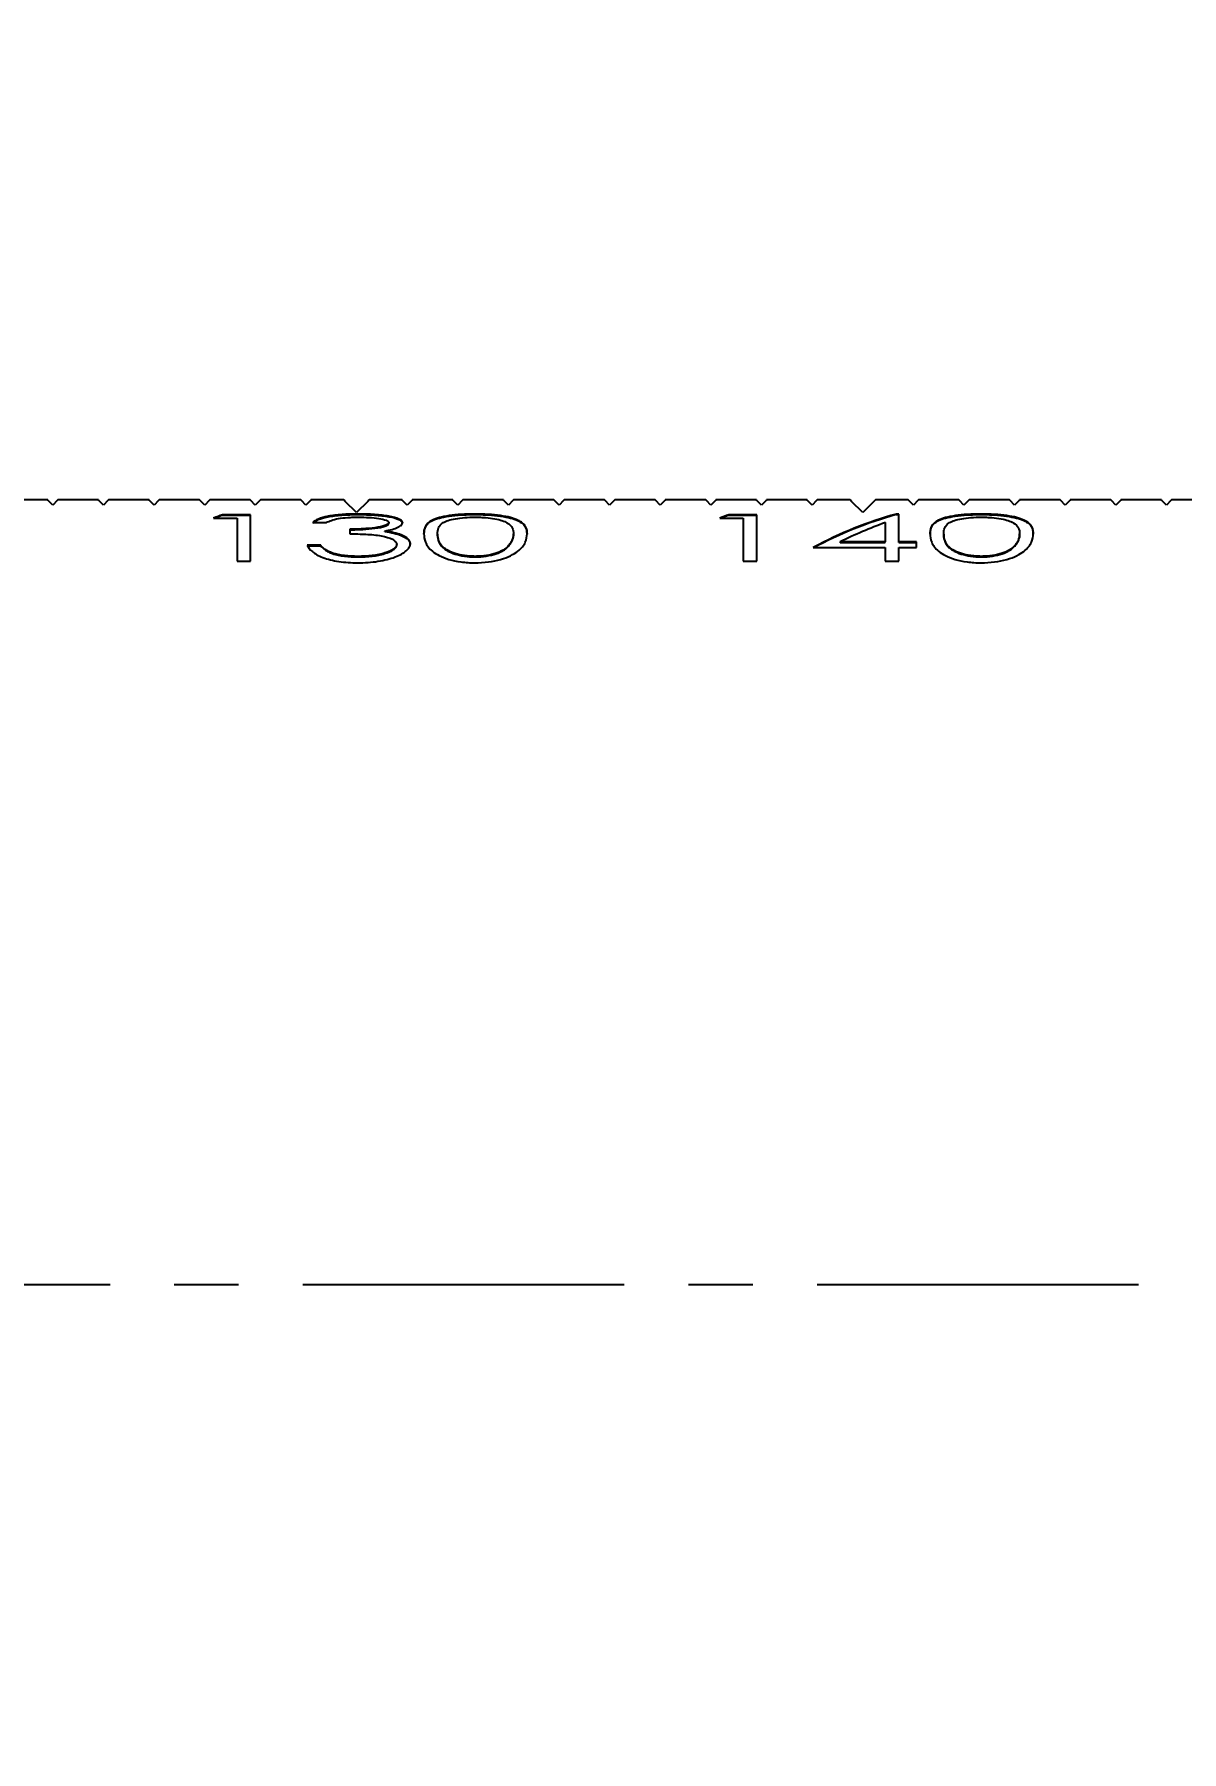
# Model space of a CAD drawing. Header units: millimetres. Extents: x -406 to 1097, y -706 to 717.
# Drawn here: x 252.06 to 274.73, y 615.36 to 649.28 of the extents above; entities that cross this region are included whole.
import ezdxf

# ---------------------------------------------------------------- set-up
doc = ezdxf.new("R2010")
doc.units = ezdxf.units.MM
doc.header["$PDSIZE"] = -1
doc.linetypes.add('CENTER', pattern=[10.16, 6.35, -1.27, 1.27, -1.27])
doc.dimstyles.new('ISO-25', dxfattribs={"dimtxt": 10, "dimasz": 10, "dimexe": 1.25, "dimexo": 0.625, "dimgap": 1.5, "dimtad": 1, "dimdec": 1, "dimtxsty": 'Standard', "dimcen": 2.5, "dimclrd": 1, "dimclre": 1, "dimclrt": 1, "dimadec": 0, "dimazin": 0, "dimtfac": 1, "dimtdec": 1, "dimtmove": 0, "dimatfit": 3, "dimfxl": 0, "dimarcsym": 0})

# ---------------------------------------------------------------- blocks, each defined once
blk = doc.blocks.new('*D9')
at = {"color": 1, "lineweight": -2, "transparency": 16777216}
for p, q in [((-340.07, 625.096), (-340.07, 704.477)), ((460.429, 636.207), (460.429, 704.477)), ((450.429, 703.227), (-330.07, 703.227))]:
    blk.add_line(p, q, dxfattribs=at)
at = {"color": 1, "transparency": 16777216}
for points in [[(-330.07, 704.894), (-330.07, 701.561), (-340.07, 703.227)], [(450.429, 704.894), (450.429, 701.561), (460.429, 703.227)]]:
    blk.add_solid(points, dxfattribs=at)
at = {"layer": 'Defpoints', "color": 0, "transparency": 16777216}
for p in [(-340.07, 703.227), (460.429, 635.582), (-340.07, 624.471)]:
    blk.add_point(p, dxfattribs=at)
at = {"color": 1, "transparency": 16777216, "insert": (60.18, 710.561), "char_height": 10, "attachment_point": 5}
blk.add_mtext('800,5', dxfattribs=at)
blk = doc.blocks.new('*D10')
at = {"color": 1, "lineweight": -2, "transparency": 16777216}
for p, q in [((202.288, 624.582), (218.002, 624.582)), ((216.752, 614.582), (216.752, 455.749)), ((341.121, 445.749), (215.502, 445.749))]:
    blk.add_line(p, q, dxfattribs=at)
at = {"color": 1, "transparency": 16777216}
for points in [[(215.085, 614.582), (218.418, 614.582), (216.752, 624.582)], [(215.085, 455.749), (218.418, 455.749), (216.752, 445.749)]]:
    blk.add_solid(points, dxfattribs=at)
at = {"layer": 'Defpoints', "color": 0, "transparency": 16777216}
for p in [(201.663, 624.582), (216.752, 445.749), (341.746, 445.749)]:
    blk.add_point(p, dxfattribs=at)
at = {"color": 1, "transparency": 16777216, "insert": (209.418, 576.591), "char_height": 10, "attachment_point": 5, "rotation": 90}
blk.add_mtext('178,8', dxfattribs=at)

msp = doc.modelspace()

# ---------------------------------------------------------------- linework, layer by layer
for p, q in [((252.329, 640.082), (251.529, 640.082)), ((253.329, 640.082), (252.529, 640.082)), ((254.329, 640.082), (253.529, 640.082)), ((255.329, 640.082), (254.529, 640.082)), ((256.329, 640.082), (255.529, 640.082)), ((256.337, 639.789), (255.782, 639.789)), ((255.782, 639.779), (255.782, 639.789)), ((255.782, 639.779), (256.337, 639.779)), ((256.337, 638.874), (256.337, 639.789)), ((257.329, 640.082), (256.529, 640.082)), ((258.179, 640.082), (257.529, 640.082)), ((258.461, 639.794), (258.461, 639.804)), ((259.329, 640.082), (258.679, 640.082)), ((260.329, 640.082), (259.529, 640.082)), ((261.329, 640.082), (260.529, 640.082)), ((260.763, 639.794), (260.763, 639.804)), ((262.329, 640.082), (261.529, 640.082)), ((263.329, 640.082), (262.529, 640.082)), ((264.329, 640.082), (263.529, 640.082)), ((265.329, 640.082), (264.529, 640.082)), ((266.329, 640.082), (265.529, 640.082)), ((266.337, 639.789), (265.782, 639.789)), ((265.782, 639.779), (265.782, 639.789)), ((265.782, 639.779), (266.337, 639.779)), ((266.337, 638.874), (266.337, 639.789)), ((267.329, 640.082), (266.529, 640.082)), ((268.179, 640.082), (267.529, 640.082)), ((269.329, 640.082), (268.679, 640.082)), ((269.145, 639.804), (269.09, 639.804)), ((269.09, 639.794), (269.09, 639.804)), ((269.09, 639.794), (269.145, 639.794)), ((269.145, 639.253), (269.145, 639.804)), ((270.329, 640.082), (269.529, 640.082)), ((271.329, 640.082), (270.529, 640.082)), ((270.763, 639.794), (270.763, 639.804)), ((272.329, 640.082), (271.529, 640.082)), ((273.329, 640.082), (272.529, 640.082)), ((274.329, 640.082), (273.529, 640.082)), ((275.329, 640.082), (274.529, 640.082)), ((255.606, 639.725), (256.068, 639.725)), ((256.068, 639.725), (256.068, 638.874)), ((257.568, 639.636), (257.837, 639.636)), ((258.298, 639.504), (258.298, 639.414)), ((258.987, 639.457), (258.987, 639.468)), ((259.068, 639.623), (259.068, 639.634)), ((265.606, 639.725), (266.068, 639.725)), ((266.068, 639.725), (266.068, 638.874)), ((268.875, 639.635), (268.875, 639.253)), ((257.722, 639.186), (257.452, 639.186)), ((257.452, 639.176), (257.722, 639.176)), ((257.722, 639.176), (257.722, 639.186)), ((259.222, 639.196), (259.222, 639.207)), ((259.312, 639.381), (259.312, 639.391)), ((260.029, 639.404), (260.029, 639.414)), ((261.416, 639.154), (261.416, 639.164)), ((261.529, 639.404), (261.529, 639.414)), ((267.452, 639.145), (268.875, 639.145)), ((267.981, 639.243), (267.981, 639.253)), ((268.875, 639.253), (267.981, 639.253)), ((267.981, 639.243), (268.875, 639.243)), ((268.875, 639.243), (268.875, 639.253)), ((268.875, 639.145), (268.875, 638.874)), ((269.491, 639.253), (269.145, 639.253)), ((269.145, 639.243), (269.145, 639.253)), ((269.145, 639.243), (269.491, 639.243)), ((269.145, 638.874), (269.145, 639.145)), ((269.145, 639.145), (269.491, 639.145)), ((269.491, 639.145), (269.491, 639.253)), ((270.029, 639.404), (270.029, 639.414)), ((271.416, 639.154), (271.416, 639.164)), ((271.529, 639.404), (271.529, 639.414)), ((256.068, 638.874), (256.337, 638.874)), ((257.957, 639.022), (257.957, 639.032)), ((258.458, 638.958), (258.458, 638.968)), ((260.772, 638.958), (260.772, 638.968)), ((266.068, 638.874), (266.337, 638.874)), ((268.875, 638.874), (269.145, 638.874)), ((270.772, 638.958), (270.772, 638.968))]:
    msp.add_line(p, q)
at = {"color": 4, "linetype": 'CENTER'}
msp.add_line((-342.071, 624.582), (285.429, 624.582), dxfattribs=at)
at = {"flags": 128}
for points in [[(252.429, 639.982), (252.34, 640.071), (252.329, 640.082)], [(252.529, 640.082), (252.518, 640.071), (252.429, 639.982)], [(253.429, 639.982), (253.34, 640.071), (253.329, 640.082)], [(253.529, 640.082), (253.518, 640.071), (253.429, 639.982)], [(254.429, 639.982), (254.34, 640.071), (254.329, 640.082)], [(254.529, 640.082), (254.518, 640.071), (254.429, 639.982)], [(255.429, 639.982), (255.34, 640.071), (255.329, 640.082)], [(255.529, 640.082), (255.518, 640.071), (255.429, 639.982)], [(256.429, 639.982), (256.34, 640.071), (256.329, 640.082)], [(256.529, 640.082), (256.518, 640.071), (256.429, 639.982)], [(257.429, 639.982), (257.34, 640.071), (257.329, 640.082)], [(257.529, 640.082), (257.518, 640.071), (257.429, 639.982)], [(258.429, 639.832), (258.207, 640.054), (258.179, 640.082)], [(258.679, 640.082), (258.651, 640.054), (258.429, 639.832)], [(259.429, 639.982), (259.34, 640.071), (259.329, 640.082)], [(259.529, 640.082), (259.518, 640.071), (259.429, 639.982)], [(260.429, 639.982), (260.34, 640.071), (260.329, 640.082)], [(260.529, 640.082), (260.518, 640.071), (260.429, 639.982)], [(261.429, 639.982), (261.34, 640.071), (261.329, 640.082)], [(261.529, 640.082), (261.518, 640.071), (261.429, 639.982)], [(262.429, 639.982), (262.34, 640.071), (262.329, 640.082)], [(262.529, 640.082), (262.518, 640.071), (262.429, 639.982)], [(263.429, 639.982), (263.34, 640.071), (263.329, 640.082)], [(263.529, 640.082), (263.518, 640.071), (263.429, 639.982)], [(264.429, 639.982), (264.34, 640.071), (264.329, 640.082)], [(264.529, 640.082), (264.518, 640.071), (264.429, 639.982)], [(265.429, 639.982), (265.34, 640.071), (265.329, 640.082)], [(265.529, 640.082), (265.518, 640.071), (265.429, 639.982)], [(266.429, 639.982), (266.34, 640.071), (266.329, 640.082)], [(266.529, 640.082), (266.518, 640.071), (266.429, 639.982)], [(267.429, 639.982), (267.34, 640.071), (267.329, 640.082)], [(267.529, 640.082), (267.518, 640.071), (267.429, 639.982)], [(268.429, 639.832), (268.207, 640.054), (268.179, 640.082)], [(268.679, 640.082), (268.651, 640.054), (268.429, 639.832)], [(269.429, 639.982), (269.34, 640.071), (269.329, 640.082)], [(269.529, 640.082), (269.518, 640.071), (269.429, 639.982)], [(270.429, 639.982), (270.34, 640.071), (270.329, 640.082)], [(270.529, 640.082), (270.518, 640.071), (270.429, 639.982)], [(271.429, 639.982), (271.34, 640.071), (271.329, 640.082)], [(271.529, 640.082), (271.518, 640.071), (271.429, 639.982)], [(272.429, 639.982), (272.34, 640.071), (272.329, 640.082)], [(272.529, 640.082), (272.518, 640.071), (272.429, 639.982)], [(273.429, 639.982), (273.34, 640.071), (273.329, 640.082)], [(273.529, 640.082), (273.518, 640.071), (273.429, 639.982)], [(274.429, 639.982), (274.34, 640.071), (274.329, 640.082)], [(274.529, 640.082), (274.518, 640.071), (274.429, 639.982)]]:
    msp.add_lwpolyline(points, dxfattribs=at)
for centre, major_axis, ratio, start_param, end_param in [((257.499, 624.582), (0, 15.5), 0.572266, 0.194778, 0.215053), ((257.499, 624.582), (0, 15.49), 0.572266, 0.194905, 0.215194), ((267.499, 624.582), (0, 15.5), 0.572266, 0.194778, 0.215053), ((267.499, 624.582), (0, 15.49), 0.572266, 0.194905, 0.215194), ((271.097, 624.582), (0, 15.5), 0.686744, 0.189722, 0.349504), ((271.097, 624.582), (0, 15.49), 0.686744, 0.189846, 0.349739), ((271.413, 624.582), (0, 15.5), 0.686347, 0.240845, 0.328455)]:
    msp.add_ellipse(centre, major_axis=major_axis, ratio=ratio, start_param=start_param, end_param=end_param)
for points, knots in [([(258.461, 639.804), (258.406, 639.804), (258.352, 639.803), (258.246, 639.8), (258.194, 639.797), (258.041, 639.786), (257.949, 639.775), (257.788, 639.745), (257.724, 639.727), (257.625, 639.684), (257.593, 639.661), (257.568, 639.636)], [0, 0, 0, 0, 0.125, 0.125, 0.25, 0.25, 0.5, 0.5, 0.75, 0.75, 1, 1, 1, 1]), ([(257.568, 639.625), (257.592, 639.651), (257.625, 639.674), (257.723, 639.716), (257.788, 639.735), (257.947, 639.764), (258.04, 639.776), (258.192, 639.787), (258.245, 639.789), (258.352, 639.793), (258.406, 639.793), (258.461, 639.794)], [0, 0, 0, 0, 0.25, 0.25, 0.5, 0.5, 0.75, 0.75, 0.875, 0.875, 1, 1, 1, 1]), ([(259.337, 639.633), (259.335, 639.646), (259.331, 639.659), (259.306, 639.683), (259.287, 639.695), (259.217, 639.728), (259.15, 639.746), (258.985, 639.775), (258.887, 639.786), (258.733, 639.797), (258.679, 639.8), (258.571, 639.803), (258.516, 639.804), (258.461, 639.804)], [0, 0, 0, 0, 0.125, 0.125, 0.25, 0.25, 0.5, 0.5, 0.75, 0.75, 0.875, 0.875, 1, 1, 1, 1]), ([(258.461, 639.794), (258.516, 639.793), (258.571, 639.793), (258.678, 639.789), (258.731, 639.787), (258.886, 639.776), (258.982, 639.766), (259.149, 639.736), (259.215, 639.718), (259.287, 639.685), (259.306, 639.674), (259.331, 639.649), (259.335, 639.636), (259.337, 639.623)], [0, 0, 0, 0, 0.125, 0.125, 0.25, 0.25, 0.5, 0.5, 0.75, 0.75, 0.875, 0.875, 1, 1, 1, 1]), ([(260.763, 639.804), (260.718, 639.804), (260.673, 639.803), (260.585, 639.801), (260.541, 639.799), (260.412, 639.791), (260.332, 639.783), (260.113, 639.752), (260.002, 639.721), (259.853, 639.648), (259.812, 639.606), (259.768, 639.515), (259.761, 639.466), (259.76, 639.414)], [0, 0, 0, 0, 0.0625, 0.0625, 0.125, 0.125, 0.25, 0.25, 0.5, 0.5, 0.75, 0.75, 1, 1, 1, 1]), ([(259.76, 639.404), (259.761, 639.455), (259.768, 639.504), (259.801, 639.572), (259.816, 639.594), (259.86, 639.636), (259.89, 639.656), (260.001, 639.711), (260.11, 639.741), (260.331, 639.773), (260.411, 639.781), (260.539, 639.789), (260.584, 639.791), (260.673, 639.793), (260.718, 639.794), (260.763, 639.794)], [0, 0, 0, 0, 0.25, 0.25, 0.375, 0.375, 0.5, 0.5, 0.75, 0.75, 0.875, 0.875, 0.9375, 0.9375, 1, 1, 1, 1]), ([(261.798, 639.414), (261.796, 639.466), (261.79, 639.515), (261.75, 639.584), (261.733, 639.605), (261.682, 639.647), (261.65, 639.667), (261.572, 639.703), (261.524, 639.72), (261.412, 639.75), (261.347, 639.762), (261.198, 639.783), (261.117, 639.791), (260.988, 639.799), (260.944, 639.801), (260.854, 639.803), (260.809, 639.804), (260.763, 639.804)], [0, 0, 0, 0, 0.25, 0.25, 0.375, 0.375, 0.5, 0.5, 0.625, 0.625, 0.75, 0.75, 0.875, 0.875, 0.9375, 0.9375, 1, 1, 1, 1]), ([(260.763, 639.794), (260.808, 639.794), (260.854, 639.793), (260.943, 639.791), (260.986, 639.789), (261.116, 639.781), (261.198, 639.773), (261.419, 639.742), (261.533, 639.711), (261.65, 639.657), (261.682, 639.637), (261.733, 639.596), (261.75, 639.573), (261.79, 639.505), (261.796, 639.456), (261.798, 639.404)], [0, 0, 0, 0, 0.0625, 0.0625, 0.125, 0.125, 0.25, 0.25, 0.5, 0.5, 0.625, 0.625, 0.75, 0.75, 1, 1, 1, 1]), ([(270.763, 639.804), (270.718, 639.804), (270.673, 639.803), (270.585, 639.801), (270.541, 639.799), (270.412, 639.791), (270.332, 639.783), (270.113, 639.752), (270.002, 639.721), (269.853, 639.648), (269.812, 639.606), (269.768, 639.515), (269.761, 639.466), (269.76, 639.414)], [0, 0, 0, 0, 0.0625, 0.0625, 0.125, 0.125, 0.25, 0.25, 0.5, 0.5, 0.75, 0.75, 1, 1, 1, 1]), ([(269.76, 639.404), (269.761, 639.455), (269.768, 639.504), (269.801, 639.572), (269.816, 639.594), (269.86, 639.636), (269.89, 639.656), (270.001, 639.711), (270.11, 639.741), (270.331, 639.773), (270.411, 639.781), (270.539, 639.789), (270.584, 639.791), (270.673, 639.793), (270.718, 639.794), (270.763, 639.794)], [0, 0, 0, 0, 0.25, 0.25, 0.375, 0.375, 0.5, 0.5, 0.75, 0.75, 0.875, 0.875, 0.9375, 0.9375, 1, 1, 1, 1]), ([(271.798, 639.414), (271.796, 639.466), (271.79, 639.515), (271.75, 639.584), (271.733, 639.605), (271.682, 639.647), (271.65, 639.667), (271.572, 639.703), (271.524, 639.72), (271.412, 639.75), (271.347, 639.762), (271.198, 639.783), (271.117, 639.791), (270.988, 639.799), (270.944, 639.801), (270.854, 639.803), (270.809, 639.804), (270.763, 639.804)], [0, 0, 0, 0, 0.25, 0.25, 0.375, 0.375, 0.5, 0.5, 0.625, 0.625, 0.75, 0.75, 0.875, 0.875, 0.9375, 0.9375, 1, 1, 1, 1]), ([(270.763, 639.794), (270.808, 639.794), (270.854, 639.793), (270.943, 639.791), (270.986, 639.789), (271.116, 639.781), (271.198, 639.773), (271.419, 639.742), (271.533, 639.711), (271.65, 639.657), (271.682, 639.637), (271.733, 639.596), (271.75, 639.573), (271.79, 639.505), (271.796, 639.456), (271.798, 639.404)], [0, 0, 0, 0, 0.0625, 0.0625, 0.125, 0.125, 0.25, 0.25, 0.5, 0.5, 0.625, 0.625, 0.75, 0.75, 1, 1, 1, 1]), ([(257.837, 639.636), (257.865, 639.651), (257.894, 639.666), (257.971, 639.692), (258.016, 639.705), (258.124, 639.724), (258.189, 639.731), (258.289, 639.737), (258.324, 639.739), (258.394, 639.741), (258.429, 639.741), (258.464, 639.742)], [0, 0, 0, 0, 0.25, 0.25, 0.5, 0.5, 0.75, 0.75, 0.875, 0.875, 1, 1, 1, 1]), ([(259.068, 639.634), (259.066, 639.623), (259.061, 639.613), (259.034, 639.593), (259.014, 639.584), (258.94, 639.557), (258.868, 639.544), (258.717, 639.523), (258.636, 639.516), (258.511, 639.509), (258.469, 639.507), (258.384, 639.505), (258.341, 639.504), (258.298, 639.504)], [0, 0, 0, 0, 0.125, 0.125, 0.25, 0.25, 0.5, 0.5, 0.75, 0.75, 0.875, 0.875, 1, 1, 1, 1]), ([(258.298, 639.494), (258.341, 639.494), (258.384, 639.494), (258.468, 639.497), (258.509, 639.498), (258.633, 639.505), (258.715, 639.513), (258.867, 639.533), (258.938, 639.547), (259.014, 639.573), (259.034, 639.582), (259.061, 639.603), (259.066, 639.613), (259.068, 639.623)], [0, 0, 0, 0, 0.125, 0.125, 0.25, 0.25, 0.5, 0.5, 0.75, 0.75, 0.875, 0.875, 1, 1, 1, 1]), ([(258.464, 639.742), (258.536, 639.741), (258.607, 639.74), (258.744, 639.732), (258.81, 639.725), (258.925, 639.707), (258.976, 639.695), (259.05, 639.667), (259.066, 639.651), (259.068, 639.634)], [0, 0, 0, 0, 0.25, 0.25, 0.5, 0.5, 0.75, 0.75, 1, 1, 1, 1]), ([(258.987, 639.468), (259.038, 639.478), (259.089, 639.489), (259.175, 639.513), (259.214, 639.527), (259.277, 639.556), (259.3, 639.571), (259.331, 639.602), (259.335, 639.618), (259.337, 639.633)], [0, 0, 0, 0, 0.25, 0.25, 0.5, 0.5, 0.75, 0.75, 1, 1, 1, 1]), ([(259.312, 639.391), (259.268, 639.408), (259.222, 639.423), (259.112, 639.449), (259.05, 639.459), (258.987, 639.468)], [0, 0, 0, 0, 0.5, 0.5, 1, 1, 1, 1]), ([(258.987, 639.457), (259.05, 639.449), (259.112, 639.439), (259.222, 639.413), (259.268, 639.397), (259.312, 639.381)], [0, 0, 0, 0, 0.5, 0.5, 1, 1, 1, 1]), ([(260.029, 639.414), (260.03, 639.455), (260.034, 639.494), (260.064, 639.568), (260.088, 639.603), (260.168, 639.65), (260.201, 639.665), (260.281, 639.691), (260.329, 639.703), (260.44, 639.721), (260.502, 639.729), (260.633, 639.739), (260.702, 639.741), (260.772, 639.742)], [0, 0, 0, 0, 0.25, 0.25, 0.5, 0.5, 0.625, 0.625, 0.75, 0.75, 0.875, 0.875, 1, 1, 1, 1]), ([(260.772, 639.742), (260.807, 639.741), (260.842, 639.741), (260.911, 639.738), (260.945, 639.736), (261.044, 639.728), (261.105, 639.721), (261.271, 639.692), (261.347, 639.664), (261.454, 639.602), (261.485, 639.567), (261.523, 639.494), (261.527, 639.455), (261.529, 639.414)], [0, 0, 0, 0, 0.0625, 0.0625, 0.125, 0.125, 0.25, 0.25, 0.5, 0.5, 0.75, 0.75, 1, 1, 1, 1]), ([(270.029, 639.414), (270.03, 639.455), (270.034, 639.494), (270.064, 639.568), (270.088, 639.603), (270.168, 639.65), (270.201, 639.665), (270.281, 639.691), (270.329, 639.703), (270.44, 639.721), (270.502, 639.729), (270.633, 639.739), (270.702, 639.741), (270.772, 639.742)], [0, 0, 0, 0, 0.25, 0.25, 0.5, 0.5, 0.625, 0.625, 0.75, 0.75, 0.875, 0.875, 1, 1, 1, 1]), ([(270.772, 639.742), (270.807, 639.741), (270.842, 639.741), (270.911, 639.738), (270.945, 639.736), (271.044, 639.728), (271.105, 639.721), (271.271, 639.692), (271.347, 639.664), (271.454, 639.602), (271.485, 639.567), (271.523, 639.494), (271.527, 639.455), (271.529, 639.414)], [0, 0, 0, 0, 0.0625, 0.0625, 0.125, 0.125, 0.25, 0.25, 0.5, 0.5, 0.75, 0.75, 1, 1, 1, 1]), ([(257.452, 639.186), (257.476, 639.145), (257.506, 639.102), (257.608, 639.02), (257.676, 638.98), (257.855, 638.912), (257.961, 638.884), (258.139, 638.858), (258.2, 638.851), (258.325, 638.843), (258.389, 638.842), (258.453, 638.841)], [0, 0, 0, 0, 0.25, 0.25, 0.5, 0.5, 0.75, 0.75, 0.875, 0.875, 1, 1, 1, 1]), ([(257.957, 639.032), (257.894, 639.053), (257.847, 639.078), (257.771, 639.131), (257.745, 639.159), (257.722, 639.186)], [0, 0, 0, 0, 0.5, 0.5, 1, 1, 1, 1]), ([(257.722, 639.176), (257.745, 639.149), (257.771, 639.121), (257.827, 639.081), (257.848, 639.068), (257.897, 639.043), (257.926, 639.032), (257.957, 639.022)], [0, 0, 0, 0, 0.5, 0.5, 0.75, 0.75, 1, 1, 1, 1]), ([(258.298, 639.414), (258.405, 639.413), (258.511, 639.41), (258.668, 639.402), (258.721, 639.398), (258.821, 639.389), (258.87, 639.382), (259.007, 639.357), (259.083, 639.333), (259.165, 639.291), (259.186, 639.275), (259.215, 639.242), (259.219, 639.225), (259.222, 639.207)], [0, 0, 0, 0, 0.25, 0.25, 0.375, 0.375, 0.5, 0.5, 0.75, 0.75, 0.875, 0.875, 1, 1, 1, 1]), ([(258.453, 638.841), (258.521, 638.842), (258.59, 638.843), (258.723, 638.853), (258.789, 638.86), (258.98, 638.89), (259.094, 638.919), (259.285, 638.992), (259.359, 639.035), (259.437, 639.102), (259.457, 639.124), (259.485, 639.17), (259.488, 639.193), (259.491, 639.216)], [0, 0, 0, 0, 0.125, 0.125, 0.25, 0.25, 0.5, 0.5, 0.75, 0.75, 0.875, 0.875, 1, 1, 1, 1]), ([(259.222, 639.207), (259.221, 639.191), (259.216, 639.175), (259.196, 639.144), (259.18, 639.128), (259.118, 639.084), (259.057, 639.057), (258.914, 639.012), (258.829, 638.994), (258.649, 638.973), (258.553, 638.969), (258.458, 638.968)], [0, 0, 0, 0, 0.125, 0.125, 0.25, 0.25, 0.5, 0.5, 0.75, 0.75, 1, 1, 1, 1]), ([(258.458, 638.958), (258.553, 638.958), (258.647, 638.962), (258.827, 638.983), (258.911, 639), (259.056, 639.046), (259.117, 639.072), (259.18, 639.117), (259.195, 639.133), (259.216, 639.164), (259.221, 639.18), (259.222, 639.196)], [0, 0, 0, 0, 0.25, 0.25, 0.5, 0.5, 0.75, 0.75, 0.875, 0.875, 1, 1, 1, 1]), ([(259.491, 639.216), (259.49, 639.232), (259.487, 639.249), (259.472, 639.28), (259.461, 639.296), (259.417, 639.34), (259.369, 639.367), (259.312, 639.391)], [0, 0, 0, 0, 0.25, 0.25, 0.5, 0.5, 1, 1, 1, 1]), ([(259.312, 639.381), (259.369, 639.356), (259.416, 639.33), (259.476, 639.27), (259.488, 639.238), (259.491, 639.205)], [0, 0, 0, 0, 0.5, 0.5, 1, 1, 1, 1]), ([(259.76, 639.414), (259.761, 639.361), (259.768, 639.305), (259.804, 639.217), (259.819, 639.187), (259.863, 639.128), (259.892, 639.098), (260.002, 639.01), (260.107, 638.951), (260.326, 638.887), (260.405, 638.87), (260.536, 638.853), (260.581, 638.848), (260.671, 638.842), (260.717, 638.841), (260.763, 638.841)], [0, 0, 0, 0, 0.25, 0.25, 0.375, 0.375, 0.5, 0.5, 0.75, 0.75, 0.875, 0.875, 0.9375, 0.9375, 1, 1, 1, 1]), ([(260.772, 638.968), (260.736, 638.969), (260.7, 638.97), (260.631, 638.975), (260.597, 638.979), (260.496, 638.994), (260.435, 639.007), (260.269, 639.058), (260.192, 639.102), (260.088, 639.193), (260.063, 639.24), (260.034, 639.33), (260.03, 639.373), (260.029, 639.414)], [0, 0, 0, 0, 0.0625, 0.0625, 0.125, 0.125, 0.25, 0.25, 0.5, 0.5, 0.75, 0.75, 1, 1, 1, 1]), ([(260.029, 639.404), (260.03, 639.363), (260.034, 639.32), (260.062, 639.231), (260.086, 639.184), (260.164, 639.116), (260.195, 639.093), (260.274, 639.051), (260.322, 639.031), (260.431, 638.997), (260.494, 638.983), (260.594, 638.968), (260.628, 638.964), (260.699, 638.959), (260.736, 638.958), (260.772, 638.958)], [0, 0, 0, 0, 0.25, 0.25, 0.5, 0.5, 0.625, 0.625, 0.75, 0.75, 0.875, 0.875, 0.9375, 0.9375, 1, 1, 1, 1]), ([(260.763, 638.841), (260.855, 638.842), (260.946, 638.847), (261.121, 638.87), (261.202, 638.887), (261.424, 638.95), (261.533, 639.008), (261.689, 639.126), (261.736, 639.187), (261.789, 639.304), (261.796, 639.361), (261.798, 639.414)], [0, 0, 0, 0, 0.125, 0.125, 0.25, 0.25, 0.5, 0.5, 0.75, 0.75, 1, 1, 1, 1]), ([(261.416, 639.164), (261.391, 639.14), (261.363, 639.116), (261.286, 639.07), (261.24, 639.048), (261.128, 639.011), (261.063, 638.996), (260.959, 638.98), (260.923, 638.975), (260.848, 638.97), (260.81, 638.969), (260.772, 638.968)], [0, 0, 0, 0, 0.25, 0.25, 0.5, 0.5, 0.75, 0.75, 0.875, 0.875, 1, 1, 1, 1]), ([(260.772, 638.958), (260.81, 638.958), (260.848, 638.959), (260.922, 638.964), (260.958, 638.969), (261.063, 638.985), (261.127, 639), (261.24, 639.037), (261.286, 639.059), (261.363, 639.105), (261.391, 639.129), (261.416, 639.154)], [0, 0, 0, 0, 0.125, 0.125, 0.25, 0.25, 0.5, 0.5, 0.75, 0.75, 1, 1, 1, 1]), ([(261.529, 639.414), (261.528, 639.375), (261.522, 639.335), (261.496, 639.272), (261.484, 639.25), (261.455, 639.207), (261.436, 639.186), (261.416, 639.164)], [0, 0, 0, 0, 0.5, 0.5, 0.75, 0.75, 1, 1, 1, 1]), ([(261.416, 639.154), (261.436, 639.175), (261.455, 639.197), (261.484, 639.24), (261.496, 639.261), (261.522, 639.324), (261.528, 639.365), (261.529, 639.404)], [0, 0, 0, 0, 0.25, 0.25, 0.5, 0.5, 1, 1, 1, 1]), ([(269.76, 639.414), (269.761, 639.361), (269.768, 639.305), (269.804, 639.217), (269.819, 639.187), (269.863, 639.128), (269.892, 639.098), (270.002, 639.01), (270.107, 638.951), (270.326, 638.887), (270.405, 638.87), (270.536, 638.853), (270.581, 638.848), (270.671, 638.842), (270.717, 638.841), (270.763, 638.841)], [0, 0, 0, 0, 0.25, 0.25, 0.375, 0.375, 0.5, 0.5, 0.75, 0.75, 0.875, 0.875, 0.9375, 0.9375, 1, 1, 1, 1]), ([(270.772, 638.968), (270.736, 638.969), (270.7, 638.97), (270.631, 638.975), (270.597, 638.979), (270.496, 638.994), (270.435, 639.007), (270.269, 639.058), (270.192, 639.102), (270.088, 639.193), (270.063, 639.24), (270.034, 639.33), (270.03, 639.373), (270.029, 639.414)], [0, 0, 0, 0, 0.0625, 0.0625, 0.125, 0.125, 0.25, 0.25, 0.5, 0.5, 0.75, 0.75, 1, 1, 1, 1]), ([(270.029, 639.404), (270.03, 639.363), (270.034, 639.32), (270.062, 639.231), (270.086, 639.184), (270.164, 639.116), (270.195, 639.093), (270.274, 639.051), (270.322, 639.031), (270.431, 638.997), (270.494, 638.983), (270.594, 638.968), (270.628, 638.964), (270.699, 638.959), (270.736, 638.958), (270.772, 638.958)], [0, 0, 0, 0, 0.25, 0.25, 0.5, 0.5, 0.625, 0.625, 0.75, 0.75, 0.875, 0.875, 0.9375, 0.9375, 1, 1, 1, 1]), ([(270.763, 638.841), (270.855, 638.842), (270.946, 638.847), (271.121, 638.87), (271.202, 638.887), (271.424, 638.95), (271.533, 639.008), (271.689, 639.126), (271.736, 639.187), (271.789, 639.304), (271.796, 639.361), (271.798, 639.414)], [0, 0, 0, 0, 0.125, 0.125, 0.25, 0.25, 0.5, 0.5, 0.75, 0.75, 1, 1, 1, 1]), ([(271.416, 639.164), (271.391, 639.14), (271.363, 639.116), (271.286, 639.07), (271.24, 639.048), (271.128, 639.011), (271.063, 638.996), (270.959, 638.98), (270.923, 638.975), (270.848, 638.97), (270.81, 638.969), (270.772, 638.968)], [0, 0, 0, 0, 0.25, 0.25, 0.5, 0.5, 0.75, 0.75, 0.875, 0.875, 1, 1, 1, 1]), ([(270.772, 638.958), (270.81, 638.958), (270.848, 638.959), (270.922, 638.964), (270.958, 638.969), (271.063, 638.985), (271.127, 639), (271.24, 639.037), (271.286, 639.059), (271.363, 639.105), (271.391, 639.129), (271.416, 639.154)], [0, 0, 0, 0, 0.125, 0.125, 0.25, 0.25, 0.5, 0.5, 0.75, 0.75, 1, 1, 1, 1]), ([(271.529, 639.414), (271.528, 639.375), (271.522, 639.335), (271.496, 639.272), (271.484, 639.25), (271.455, 639.207), (271.436, 639.186), (271.416, 639.164)], [0, 0, 0, 0, 0.5, 0.5, 0.75, 0.75, 1, 1, 1, 1]), ([(271.416, 639.154), (271.436, 639.175), (271.455, 639.197), (271.484, 639.24), (271.496, 639.261), (271.522, 639.324), (271.528, 639.365), (271.529, 639.404)], [0, 0, 0, 0, 0.25, 0.25, 0.5, 0.5, 1, 1, 1, 1]), ([(258.458, 638.968), (258.367, 638.969), (258.276, 638.973), (258.148, 638.989), (258.107, 638.995), (258.028, 639.012), (257.992, 639.022), (257.957, 639.032)], [0, 0, 0, 0, 0.5, 0.5, 0.75, 0.75, 1, 1, 1, 1]), ([(257.957, 639.022), (257.992, 639.011), (258.028, 639.001), (258.106, 638.984), (258.148, 638.978), (258.276, 638.962), (258.367, 638.958), (258.458, 638.958)], [0, 0, 0, 0, 0.25, 0.25, 0.5, 0.5, 1, 1, 1, 1])]:
    msp.add_open_spline(points, degree=3, knots=knots)

# ---------------------------------------------------------------- dimensions: what is measured, and where the dimension line sits
dim = msp.add_linear_dim(base=(-340.07, 703.227), p1=(460.429, 635.582), p2=(-340.07, 624.471), dimstyle='ISO-25')
dim.commit()
dim.dimension.update_dxf_attribs({"geometry": '*D9', "text_midpoint": (60.18, 710.561)})
dim = msp.add_linear_dim(base=(216.752, 445.749), p1=(201.663, 624.582), p2=(341.746, 445.749), angle=90, dimstyle='ISO-25')
dim.commit()
dim.dimension.update_dxf_attribs({"geometry": '*D10', "text_midpoint": (216.752, 576.591), "dimtype": 160})

doc.saveas('drawing.dxf')
